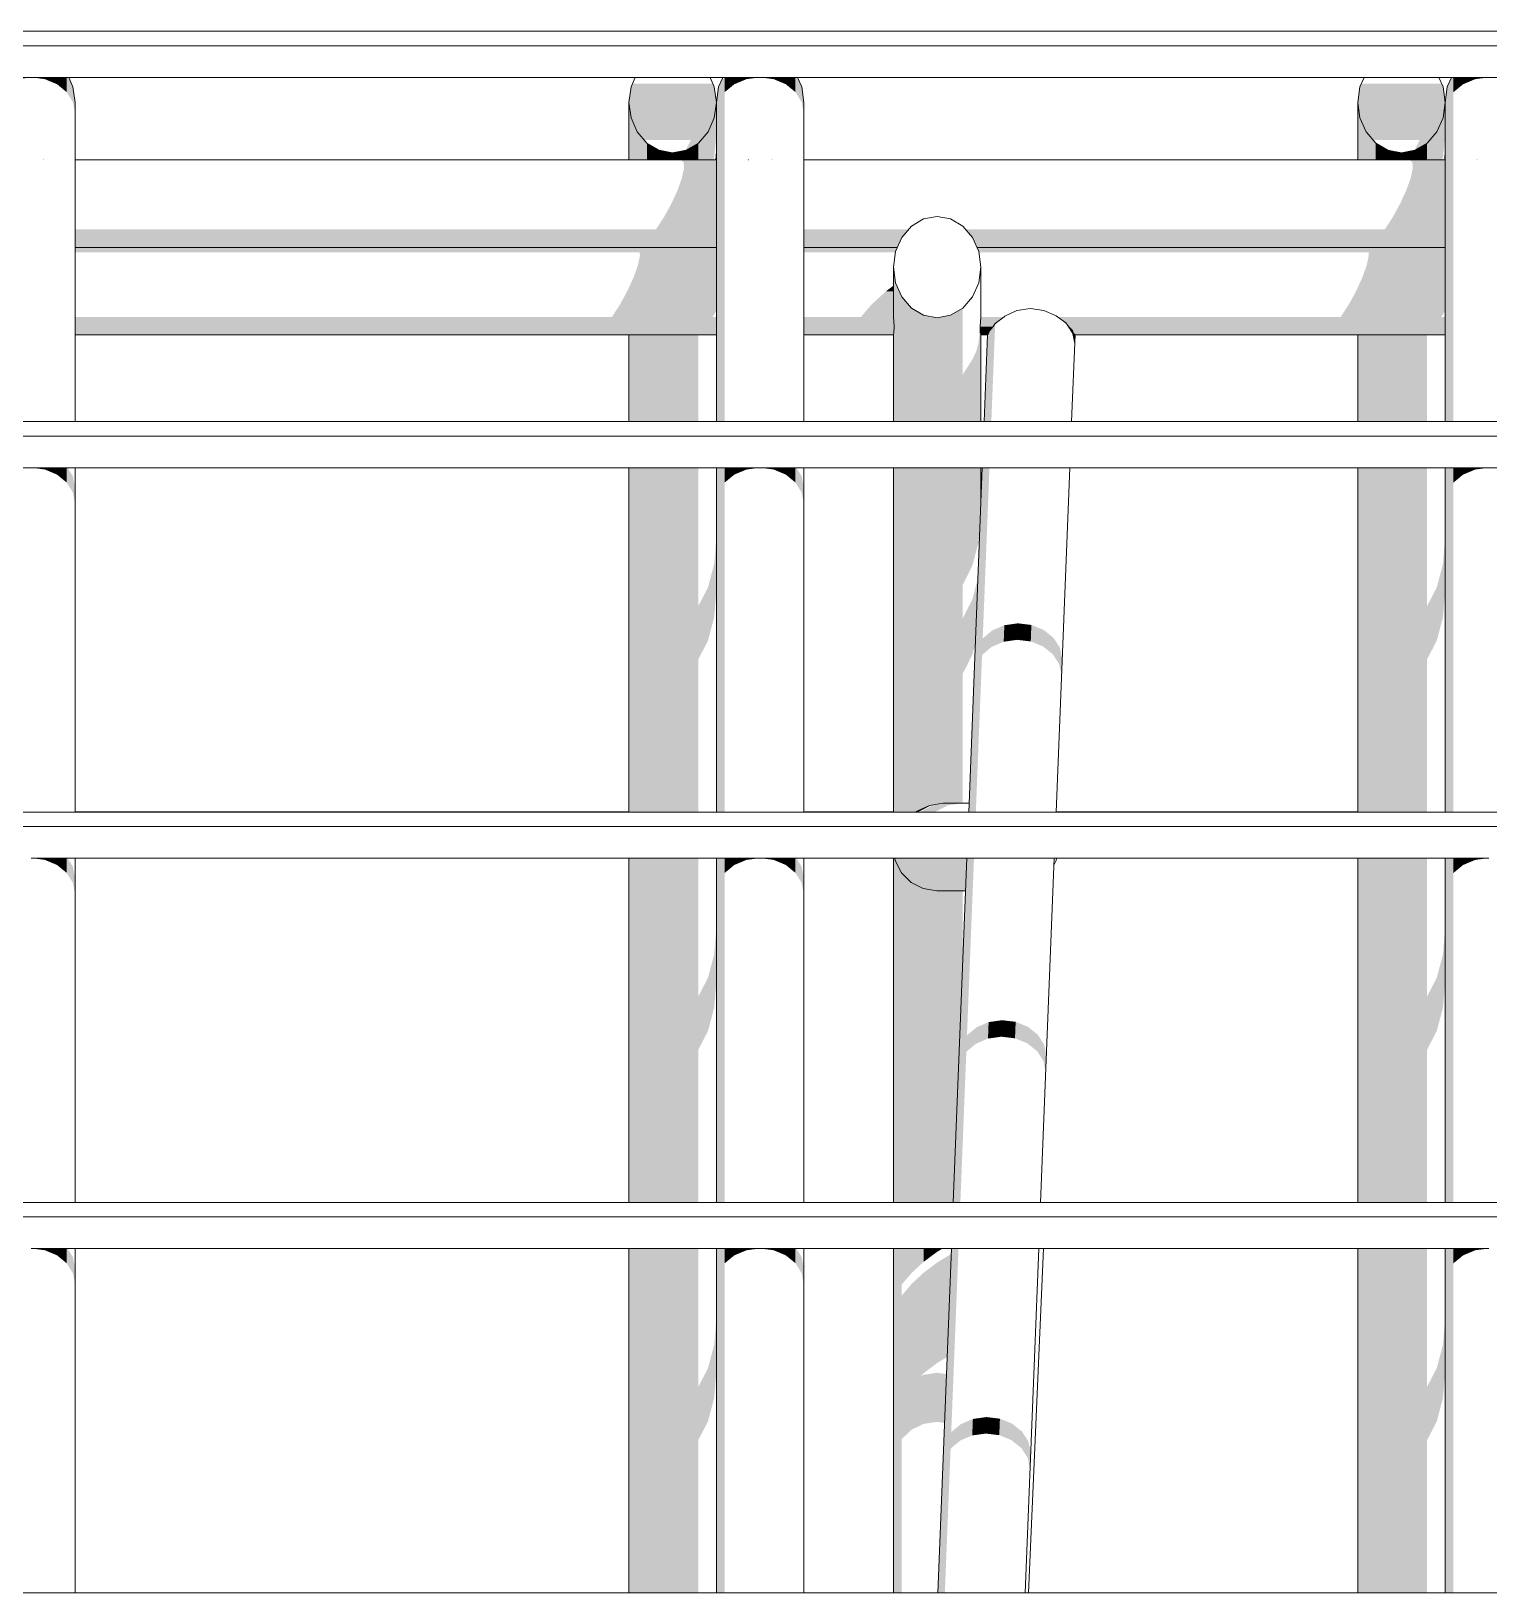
# Model space of a CAD drawing. Header units: millimetres. Extents: x -71878 to 121433, y -67383 to 83273.
# Drawn here: x 76839 to 78839, y -43804 to -41662 of the extents above; entities that cross this region are included whole.
import ezdxf

# ---------------------------------------------------------------- set-up
doc = ezdxf.new("R2010")
doc.units = ezdxf.units.MM
doc.header["$MEASUREMENT"] = 0
for name, color, linetype, lineweight in [('COLUMNAS_Pluma_Nº__1', 7, 'Continuous', 0), ('ENTIRADO_Pluma_Nº__21', 7, 'Continuous', 5), ('Vigas_Pluma_Nº__21', 7, 'Continuous', 5)]:
    doc.layers.add(name, color=color, linetype=linetype, lineweight=lineweight)
doc.layers.add('COLUMNAS_Pluma_Nº__3', color=7, linetype='Continuous', lineweight=0, true_color=0x646464)
doc.layers.add('Vigas_Pluma_Nº__3', color=7, linetype='Continuous', lineweight=0, true_color=0x646464)

msp = doc.modelspace()

# ---------------------------------------------------------------- hatches: boundary and pattern name
at = {"layer": 'COLUMNAS_Pluma_Nº__3', "linetype": 'Continuous', "lineweight": 0, "true_color": 0x191919}
for points in [[(78022.362, -43804.186), (78025.299, -43804.186), (78025.299, -43332.017), (78022.362, -43332.017)], [(78033.821, -43332.017), (78025.299, -43332.017), (78025.299, -43804.186), (78033.821, -43804.186)], [(78033.821, -43332.017), (78033.821, -43381.419), (78047.095, -43365.84), (78047.095, -43332.017)], [(78047.095, -43332.017), (78047.095, -43365.839), (78063.821, -43350.38), (78063.821, -43332.017)], [(78063.821, -43350.38), (78082.362, -43336.553), (78082.362, -43332.017), (78063.821, -43332.017)], [(78082.362, -43332.017), (78082.362, -43336.553), (78090.12, -43332.017)], [(78082.362, -43351.225), (78082.362, -43489.092), (78096.007, -43480.907), (78100.903, -43357.504), (78100.903, -43340.103)], [(78100.903, -43340.103), (78100.903, -43357.504), (78101.605, -43339.805)], [(78047.095, -43380.887), (78047.095, -43580.715), (78063.821, -43572.533), (78063.821, -43505.186), (78059.225, -43507.434), (78063.821, -43503.145), (78063.821, -43365.278)], [(78063.821, -43365.278), (78063.821, -43503.145), (78082.362, -43489.092), (78082.362, -43351.225)], [(78033.821, -43593.458), (78047.095, -43580.715), (78047.095, -43380.887), (78033.821, -43396.525)], [(78063.821, -43572.533), (78082.362, -43569.714), (78082.362, -43502.367), (78063.821, -43505.186)], [(78082.362, -43569.714), (78092.423, -43571.244), (78095.079, -43504.301), (78082.362, -43502.367)]]:
    msp.add_hatch(color=250, dxfattribs=at).paths.add_polyline_path(points)
at = {"layer": 'Vigas_Pluma_Nº__3', "linetype": 'Continuous', "lineweight": 0, "true_color": 0x191919}
for points in [[(76820.922, -41728.158), (76839.463, -41725.749), (76820.922, -41725.749)], [(76839.463, -41725.749), (76858.004, -41728.158), (76858.004, -41725.749)], [(76858.004, -41728.158), (76874.73, -41735.149), (76874.73, -41725.749), (76858.004, -41725.749)], [(76874.73, -41735.149), (76888.004, -41746.038), (76888.004, -41725.749), (76874.73, -41725.749)], [(76888.004, -41725.749), (76888.004, -41746.038), (76896.526, -41759.759), (76896.526, -41738.743), (76894.649, -41734.5), (76889.213, -41725.749)], [(76896.526, -41759.759), (76899.463, -41774.969), (76899.463, -41760.092), (76896.526, -41738.743)], [(77659.463, -41760.092), (77662.399, -41781.441), (77670.922, -41800.701), (77680.583, -41811.826), (77744.403, -41811.826), (77737.299, -41825.926), (77738.004, -41825.798), (77754.73, -41815.985), (77768.004, -41800.701), (77776.526, -41781.441), (77779.463, -41760.092), (77776.526, -41738.743), (77774.649, -41734.5), (77664.277, -41734.5), (77662.399, -41738.743)], [(77779.463, -41760.092), (77779.463, -42197.918), (77782.399, -42197.918), (77782.399, -41738.743)], [(77788.149, -41725.749), (77782.399, -41738.743), (77782.399, -42197.918), (77790.922, -42197.918), (77790.922, -41725.749)], [(77790.922, -41746.038), (77804.195, -41735.149), (77804.195, -41725.749), (77790.922, -41725.749)], [(77804.195, -41735.149), (77820.921, -41728.158), (77820.922, -41725.749), (77804.195, -41725.749)], [(77820.921, -41728.158), (77839.463, -41725.749), (77820.922, -41725.749)], [(77839.463, -41725.749), (77858.004, -41728.158), (77858.004, -41725.749)], [(77858.004, -41728.158), (77874.73, -41735.149), (77874.73, -41725.749), (77858.004, -41725.749)], [(77874.73, -41735.149), (77888.004, -41746.038), (77888.004, -41725.749), (77874.73, -41725.749)], [(77888.004, -41725.749), (77888.004, -41746.038), (77896.526, -41759.759), (77896.526, -41738.743), (77894.649, -41734.5), (77889.213, -41725.749)], [(77896.526, -41759.759), (77899.463, -41774.969), (77899.463, -41760.092), (77896.526, -41738.743)], [(78659.463, -41760.092), (78662.399, -41781.441), (78670.921, -41800.7), (78680.583, -41811.826), (78744.403, -41811.826), (78737.299, -41825.926), (78738.004, -41825.798), (78754.73, -41815.985), (78768.004, -41800.7), (78776.526, -41781.441), (78779.463, -41760.092), (78776.526, -41738.743), (78774.649, -41734.5), (78664.277, -41734.5), (78662.399, -41738.743)], [(78779.463, -41760.092), (78779.463, -42197.918), (78782.399, -42197.918), (78782.399, -41738.743)], [(78788.149, -41725.749), (78782.399, -41738.743), (78782.399, -42197.918), (78790.922, -42197.918), (78790.922, -41725.749)], [(78790.921, -41746.038), (78804.196, -41735.149), (78804.196, -41725.749), (78790.922, -41725.749)], [(78804.196, -41735.149), (78820.922, -41728.158), (78820.921, -41725.749), (78804.196, -41725.749)], [(78820.922, -41728.158), (78839.463, -41725.749), (78820.921, -41725.749)], [(77659.463, -41839.078), (77662.399, -41839.078), (77662.399, -41781.441), (77659.463, -41760.092)], [(77776.526, -41781.441), (77776.526, -41835.271), (77779.379, -41805.578), (77779.463, -41804.628), (77779.463, -41760.092)], [(78662.399, -41781.441), (78659.463, -41760.092), (78659.463, -41839.078), (78662.399, -41839.078)], [(78779.463, -41760.092), (78776.526, -41781.441), (78776.526, -41835.271), (78779.379, -41805.577), (78779.463, -41804.628)], [(77670.922, -41800.701), (77662.399, -41781.441), (77662.399, -41839.078), (77670.922, -41839.078)], [(77768.004, -41800.701), (77768.004, -41839.078), (77775.405, -41839.078), (77776.526, -41835.271), (77776.526, -41781.441)], [(78670.922, -41800.7), (78662.399, -41781.441), (78662.399, -41839.078), (78670.922, -41839.078)], [(78776.526, -41781.441), (78768.004, -41800.7), (78768.004, -41839.078), (78775.405, -41839.078), (78776.526, -41835.271)], [(77670.922, -41800.701), (77670.922, -41839.078), (77684.195, -41839.078), (77684.195, -41815.985)], [(77768.004, -41800.701), (77754.73, -41815.985), (77754.73, -41839.078), (77768.004, -41839.078)], [(78684.196, -41815.985), (78670.921, -41800.701), (78670.921, -41839.078), (78684.196, -41839.078)], [(78768.004, -41800.701), (78754.73, -41815.985), (78754.73, -41839.078), (78768.004, -41839.078)], [(77684.195, -41839.078), (77700.922, -41839.078), (77700.922, -41825.798), (77684.195, -41815.985)], [(77719.463, -41829.179), (77700.922, -41825.798), (77700.922, -41839.078), (77719.463, -41839.078)], [(77719.463, -41829.179), (77719.463, -41839.078), (77738.004, -41839.078), (77738.004, -41825.798)], [(77754.73, -41815.985), (77738.004, -41825.798), (77738.004, -41839.078), (77754.73, -41839.078)], [(77779.463, -41839.078), (77779.463, -41821.767), (77778.043, -41839.078)], [(78684.196, -41815.985), (78684.196, -41839.078), (78700.922, -41839.078), (78700.922, -41825.798)], [(78719.463, -41829.179), (78700.922, -41825.798), (78700.922, -41839.078), (78719.463, -41839.078)], [(78738.004, -41825.798), (78719.463, -41829.179), (78719.463, -41839.078), (78738.004, -41839.078)], [(78738.004, -41825.798), (78738.004, -41839.078), (78754.73, -41839.078), (78754.73, -41815.985)], [(78779.463, -41839.078), (78779.463, -41821.767), (78778.043, -41839.078)], [(77730.674, -41839.078), (77734.526, -41842.015), (77779.462, -41842.015), (77779.462, -41839.078)], [(77734.526, -41842.015), (77735.043, -41850.537), (77779.462, -41850.537), (77779.462, -41842.015)], [(78730.674, -41839.078), (78734.526, -41842.015), (78779.462, -41842.015), (78779.462, -41839.078)], [(78735.043, -41850.537), (78779.462, -41850.537), (78779.462, -41842.015), (78734.526, -41842.015)], [(77726.197, -41880.537), (77779.462, -41880.537), (77779.462, -41863.811), (77732.173, -41863.811)], [(77735.043, -41850.537), (77732.173, -41863.811), (77779.462, -41863.811), (77779.462, -41850.537)], [(78726.197, -41880.537), (78779.462, -41880.537), (78779.462, -41863.811), (78732.173, -41863.811)], [(78735.043, -41850.537), (78732.173, -41863.811), (78779.462, -41863.811), (78779.462, -41850.537)], [(77717.702, -41899.078), (77779.462, -41899.078), (77779.462, -41880.537), (77726.197, -41880.537)], [(78726.197, -41880.537), (78717.702, -41899.078), (78779.462, -41899.078), (78779.462, -41880.537)], [(77717.702, -41899.078), (77707.517, -41917.619), (77779.462, -41917.619), (77779.462, -41899.078)], [(78707.517, -41917.619), (78779.462, -41917.619), (78779.462, -41899.078), (78717.702, -41899.078)], [(77707.517, -41917.619), (77696.64, -41934.346), (77779.462, -41934.345), (77779.462, -41917.619)], [(78707.517, -41917.618), (78696.64, -41934.345), (78779.462, -41934.345), (78779.462, -41917.619)], [(76899.462, -41947.619), (77779.462, -41947.619), (77779.462, -41934.345), (76899.462, -41934.345)], [(76899.462, -41956.142), (77779.462, -41956.142), (77779.462, -41947.619), (76899.462, -41947.619)], [(77899.463, -41934.345), (77899.463, -41947.619), (78032.757, -41947.619), (78033.821, -41945.2), (78043.195, -41934.345)], [(77899.463, -41956.142), (78029.007, -41956.142), (78032.757, -41947.619), (77899.463, -41947.619)], [(78121.53, -41934.345), (78130.903, -41945.2), (78131.968, -41947.619), (78779.462, -41947.619), (78779.462, -41934.345)], [(78779.463, -41947.619), (78131.968, -41947.619), (78135.717, -41956.142), (78779.463, -41956.142)], [(76899.462, -41959.078), (77779.462, -41959.078), (77779.462, -41956.142), (76899.462, -41956.142)], [(77779.463, -41959.078), (76899.463, -41959.078), (76899.463, -41962.015), (77779.463, -41962.015)], [(76899.463, -41962.015), (76899.463, -41965.923), (77674.311, -41965.923), (77674.591, -41970.537), (77779.463, -41970.537), (77779.463, -41962.015)], [(77671.721, -41983.811), (77779.463, -41983.811), (77779.463, -41970.537), (77674.59, -41970.537)], [(78027.715, -41959.078), (77899.462, -41959.078), (77899.462, -41962.015), (78026.423, -41962.015)], [(77899.462, -41962.015), (77899.462, -41965.923), (78025.114, -41965.923), (78025.299, -41964.57), (78026.423, -41962.015)], [(78029.007, -41956.141), (77899.463, -41956.141), (77899.463, -41959.078), (78027.715, -41959.078)], [(78779.462, -41956.141), (78135.717, -41956.141), (78137.009, -41959.078), (78779.462, -41959.078)], [(78137.009, -41959.078), (78138.301, -41962.015), (78779.463, -41962.015), (78779.463, -41959.078)], [(78139.426, -41964.57), (78139.611, -41965.923), (78674.311, -41965.923), (78674.591, -41970.537), (78779.462, -41970.537), (78779.462, -41962.015), (78138.301, -41962.015)], [(78674.59, -41970.537), (78671.721, -41983.811), (78779.462, -41983.811), (78779.462, -41970.537)], [(77665.745, -42000.537), (77779.463, -42000.537), (77779.463, -41983.811), (77671.721, -41983.811)], [(78023.108, -42076.141), (78022.362, -42078.17), (78022.362, -42197.918), (78025.299, -42197.918), (78025.299, -42007.514), (78022.362, -41986.042), (78022.362, -42052.669), (78022.523, -42054.345), (78023.278, -42067.619)], [(78671.721, -41983.811), (78665.745, -42000.537), (78779.462, -42000.537), (78779.462, -41983.811)], [(77657.249, -42019.078), (77647.065, -42037.619), (77779.463, -42037.619), (77779.463, -42019.078)], [(77657.249, -42019.078), (77779.463, -42019.078), (77779.463, -42000.537), (77665.745, -42000.537)], [(78012.38, -42019.078), (77992.112, -42037.619), (78022.362, -42037.619), (78022.362, -42019.078)], [(78012.381, -42019.078), (78022.362, -42019.078), (78022.362, -42011.494)], [(78033.821, -42026.885), (78025.299, -42007.514), (78025.299, -42197.918), (78033.821, -42197.918)], [(78647.065, -42037.619), (78779.463, -42037.619), (78779.463, -42019.078), (78657.249, -42019.078)], [(78665.745, -42000.537), (78657.249, -42019.078), (78779.462, -42019.078), (78779.462, -42000.537)], [(77636.188, -42054.345), (77774.184, -42054.345), (77779.462, -42046.228), (77779.462, -42037.619), (77647.065, -42037.619)], [(77992.112, -42037.619), (77977.959, -42054.345), (78022.523, -42054.345), (78022.362, -42052.669), (78022.362, -42037.619)], [(78033.821, -42026.885), (78033.821, -42197.918), (78047.095, -42197.918), (78047.095, -42042.257)], [(78647.065, -42037.618), (78636.188, -42054.346), (78774.184, -42054.345), (78779.463, -42046.229), (78779.463, -42037.619)], [(76899.463, -42054.345), (76899.463, -42067.619), (77779.462, -42067.619), (77779.462, -42054.345)], [(78022.523, -42054.345), (77899.463, -42054.345), (77899.463, -42067.619), (78023.278, -42067.619)], [(78047.095, -42042.257), (78047.095, -42197.918), (78063.821, -42197.918), (78063.821, -42052.127)], [(78063.821, -42052.127), (78063.821, -42197.918), (78082.362, -42197.918), (78082.362, -42055.527)], [(78082.362, -42055.527), (78082.362, -42197.918), (78100.903, -42197.918), (78100.903, -42052.127)], [(78100.903, -42052.127), (78100.903, -42197.918), (78117.629, -42197.918), (78117.629, -42042.257)], [(78142.201, -42054.345), (78139.426, -42088.92), (78139.426, -42197.918), (78142.362, -42197.918), (78142.362, -42078.17), (78141.617, -42076.141), (78141.446, -42067.619)], [(78142.201, -42054.345), (78141.446, -42067.619), (78159.307, -42067.619), (78162.079, -42063.482), (78174.225, -42054.345)], [(78162.035, -42064.589), (78174.225, -42054.345), (78162.079, -42063.482)], [(78247.473, -42054.345), (78259.128, -42063.658), (78259.167, -42062.652)], [(78779.463, -42054.345), (78247.473, -42054.345), (78259.167, -42062.652), (78262.766, -42067.619), (78779.463, -42067.619)], [(78259.128, -42063.658), (78267.876, -42077.284), (78268.048, -42072.923), (78262.766, -42067.619), (78259.167, -42062.652)], [(76899.463, -42076.142), (77779.463, -42076.142), (77779.463, -42067.619), (76899.463, -42067.619)], [(76899.463, -42079.078), (77779.463, -42079.078), (77779.463, -42076.141), (76899.463, -42076.141)], [(77659.463, -42197.918), (77662.399, -42197.918), (77662.399, -42079.078), (77659.463, -42079.078)], [(77662.399, -42079.078), (77662.399, -42197.918), (77670.922, -42197.918), (77670.922, -42079.078)], [(77670.922, -42197.918), (77684.195, -42197.918), (77684.195, -42079.078), (77670.922, -42079.078)], [(77684.195, -42197.918), (77700.922, -42197.918), (77700.922, -42079.078), (77684.195, -42079.078)], [(77700.922, -42079.078), (77700.922, -42197.918), (77719.463, -42197.918), (77719.463, -42079.078)], [(77738.004, -42079.078), (77719.463, -42079.078), (77719.463, -42197.918), (77738.004, -42197.918)], [(77738.004, -42197.918), (77754.73, -42197.918), (77754.73, -42079.078), (77738.004, -42079.078)], [(78023.278, -42067.619), (77899.463, -42067.619), (77899.463, -42076.142), (78023.108, -42076.142)], [(78023.108, -42076.141), (77899.463, -42076.141), (77899.463, -42079.078), (78022.362, -42079.078), (78022.362, -42078.169)], [(78141.446, -42067.619), (78141.617, -42076.142), (78153.305, -42076.142), (78153.924, -42073.643), (78159.307, -42067.619)], [(78141.617, -42076.141), (78142.362, -42078.169), (78142.362, -42079.078), (78151.855, -42079.078), (78153.305, -42076.141)], [(78151.624, -42079.078), (78146.909, -42197.918), (78148.993, -42197.918), (78153.924, -42073.643), (78153.305, -42076.141), (78151.855, -42079.078)], [(78148.993, -42197.918), (78156.745, -42197.918), (78162.079, -42063.482), (78159.307, -42067.619), (78153.924, -42073.643)], [(78779.463, -42067.619), (78262.766, -42067.619), (78268.048, -42072.923), (78269.142, -42076.142), (78779.463, -42076.142)], [(78267.875, -42077.284), (78271.061, -42092.451), (78271.592, -42079.078), (78271.459, -42079.078), (78269.142, -42076.141), (78268.048, -42072.923)], [(78269.142, -42076.141), (78271.459, -42079.078), (78779.463, -42079.078), (78779.463, -42076.141)], [(78659.463, -42079.078), (78659.463, -42197.918), (78662.399, -42197.918), (78662.399, -42079.078)], [(78670.921, -42079.078), (78662.399, -42079.078), (78662.399, -42197.918), (78670.921, -42197.918)], [(78684.196, -42079.078), (78670.921, -42079.078), (78670.921, -42197.918), (78684.196, -42197.918)], [(78684.196, -42197.918), (78700.922, -42197.918), (78700.922, -42079.078), (78684.196, -42079.078)], [(78700.922, -42079.078), (78700.922, -42197.918), (78719.463, -42197.918), (78719.463, -42079.078)], [(78738.004, -42079.078), (78719.463, -42079.078), (78719.463, -42197.918), (78738.004, -42197.918)], [(78754.73, -42079.078), (78738.003, -42079.078), (78738.003, -42197.918), (78754.73, -42197.918)], [(78130.903, -42112.363), (78130.903, -42197.918), (78139.426, -42197.918), (78139.426, -42088.919), (78136.316, -42100.96)], [(78117.629, -42133.224), (78117.629, -42197.918), (78130.903, -42197.918), (78130.903, -42112.363)], [(76858.004, -42261.171), (76839.582, -42261.171), (76858.004, -42263.565)], [(76858.004, -42263.565), (76874.73, -42270.556), (76874.73, -42261.171), (76858.004, -42261.171)], [(76874.73, -42270.556), (76888.004, -42281.445), (76888.004, -42261.171), (76874.73, -42261.171)], [(76888.004, -42261.171), (76888.004, -42281.445), (76896.526, -42295.166), (76896.526, -42272.93), (76889.222, -42261.171)], [(76896.526, -42295.166), (76899.463, -42310.376), (76899.463, -42288.14), (76896.526, -42272.93)], [(77662.399, -42261.171), (77659.463, -42261.171), (77659.463, -42733.341), (77662.399, -42733.341)], [(77670.922, -42261.171), (77662.399, -42261.171), (77662.399, -42733.341), (77670.922, -42733.341)], [(77684.195, -42261.171), (77670.922, -42261.171), (77670.922, -42733.341), (77684.195, -42733.341)], [(77700.922, -42261.171), (77684.195, -42261.171), (77684.195, -42733.341), (77700.922, -42733.341)], [(77719.463, -42261.171), (77700.922, -42261.171), (77700.922, -42733.341), (77719.463, -42733.341)], [(77738.004, -42261.171), (77719.463, -42261.171), (77719.463, -42733.341), (77738.004, -42733.341)], [(77754.73, -42261.171), (77738.004, -42261.171), (77738.004, -42733.341), (77754.73, -42733.341)], [(77782.399, -42261.171), (77779.463, -42261.171), (77779.463, -42733.341), (77782.399, -42733.341)], [(77790.922, -42261.171), (77782.399, -42261.171), (77782.399, -42733.341), (77790.922, -42733.341)], [(77790.921, -42281.445), (77804.195, -42270.556), (77804.195, -42261.171), (77790.921, -42261.171)], [(77804.195, -42270.556), (77820.921, -42263.565), (77820.922, -42261.171), (77804.195, -42261.171)], [(77820.922, -42263.565), (77839.343, -42261.171), (77820.922, -42261.171)], [(77858.004, -42261.171), (77839.582, -42261.171), (77858.004, -42263.565)], [(77858.004, -42263.565), (77874.73, -42270.556), (77874.73, -42261.171), (77858.004, -42261.171)], [(77874.73, -42270.556), (77888.004, -42281.445), (77888.004, -42261.171), (77874.73, -42261.171)], [(77888.004, -42261.171), (77888.004, -42281.445), (77896.526, -42295.166), (77896.526, -42272.93), (77889.222, -42261.171)], [(77896.526, -42295.166), (77899.463, -42310.376), (77899.463, -42288.14), (77896.526, -42272.93)], [(78025.299, -42261.171), (78022.362, -42261.171), (78022.362, -42733.341), (78025.299, -42733.341)], [(78025.299, -42733.341), (78033.821, -42733.341), (78033.821, -42261.171), (78025.299, -42261.171)], [(78033.821, -42261.171), (78033.821, -42733.341), (78047.095, -42733.341), (78047.095, -42261.171)], [(78047.095, -42733.341), (78053.204, -42733.341), (78053.723, -42732.882), (78063.821, -42728.16), (78063.821, -42261.171), (78047.095, -42261.171)], [(78082.362, -42261.171), (78063.821, -42261.171), (78063.821, -42728.16), (78071.694, -42724.359), (78082.362, -42722.715)], [(78082.362, -42261.171), (78082.362, -42722.715), (78090.515, -42721.423), (78100.903, -42721.423), (78100.903, -42261.171)], [(78117.629, -42261.171), (78100.903, -42261.171), (78100.903, -42721.423), (78117.629, -42721.423)], [(78117.629, -42261.171), (78117.629, -42421.452), (78130.903, -42395.263), (78130.903, -42261.172)], [(78125.667, -42733.341), (78127.751, -42733.341), (78146.484, -42261.171), (78144.4, -42261.171)], [(78146.484, -42261.171), (78127.751, -42733.341), (78135.502, -42733.341), (78154.235, -42261.171)], [(78130.903, -42261.171), (78130.903, -42395.263), (78139.426, -42362.264), (78139.426, -42261.171)], [(78139.426, -42261.171), (78139.426, -42362.264), (78141.33, -42338.539), (78142.362, -42312.528), (78142.362, -42261.171)], [(78662.399, -42261.171), (78659.463, -42261.171), (78659.463, -42733.341), (78662.399, -42733.341)], [(78662.399, -42261.171), (78662.399, -42733.341), (78670.922, -42733.341), (78670.922, -42261.171)], [(78684.196, -42261.171), (78670.922, -42261.171), (78670.922, -42733.341), (78684.196, -42733.341)], [(78700.922, -42261.171), (78684.195, -42261.171), (78684.195, -42733.341), (78700.922, -42733.341)], [(78700.921, -42261.171), (78700.921, -42733.341), (78719.463, -42733.341), (78719.463, -42261.171)], [(78738.004, -42261.171), (78719.463, -42261.171), (78719.463, -42733.341), (78738.004, -42733.341)], [(78738.004, -42261.171), (78738.004, -42733.341), (78754.73, -42733.341), (78754.73, -42261.171)], [(78782.399, -42261.171), (78779.463, -42261.171), (78779.463, -42733.341), (78782.399, -42733.341)], [(78782.399, -42261.171), (78782.399, -42733.341), (78790.922, -42733.341), (78790.922, -42261.171)], [(78790.921, -42281.445), (78804.195, -42270.556), (78804.196, -42261.171), (78790.922, -42261.171)], [(78804.195, -42270.556), (78820.921, -42263.565), (78820.922, -42261.171), (78804.195, -42261.171)], [(78820.922, -42263.565), (78839.343, -42261.171), (78820.922, -42261.171)], [(77779.463, -42357.174), (77776.526, -42392.972), (77776.526, -42465.918), (77779.463, -42430.12)], [(78779.463, -42357.174), (78776.526, -42392.972), (78776.526, -42465.918), (78779.463, -42430.12)], [(77776.526, -42392.973), (77768.004, -42425.267), (77768.004, -42498.213), (77776.526, -42465.918)], [(78776.526, -42392.972), (78768.004, -42425.267), (78768.004, -42498.213), (78776.526, -42465.918)], [(77768.004, -42425.267), (77754.73, -42450.896), (77754.73, -42523.842), (77768.004, -42498.213)], [(78134.848, -42501.929), (78138.402, -42412.334), (78130.903, -42441.372), (78130.903, -42517.203)], [(78768.004, -42425.267), (78754.73, -42450.896), (78754.73, -42523.842), (78768.004, -42498.213)], [(78130.903, -42517.203), (78130.903, -42441.372), (78117.63, -42467.56), (78117.629, -42543.391)], [(78144.945, -42495.323), (78144.048, -42517.929), (78157.145, -42506.923), (78158.042, -42484.317)], [(78157.146, -42506.923), (78173.759, -42499.779), (78174.656, -42477.173), (78158.043, -42484.317)], [(78173.759, -42499.779), (78192.263, -42497.194), (78193.16, -42474.589), (78174.656, -42477.173)], [(78192.263, -42497.194), (78210.845, -42499.423), (78211.742, -42476.818), (78193.16, -42474.589)], [(78210.845, -42499.423), (78227.688, -42506.247), (78228.585, -42483.642), (78211.742, -42476.818)], [(78227.688, -42506.247), (78241.141, -42516.998), (78242.038, -42494.393), (78228.585, -42483.642)], [(78241.141, -42516.998), (78249.889, -42530.624), (78250.786, -42508.018), (78242.038, -42494.393)], [(78249.889, -42530.624), (78253.075, -42545.791), (78253.972, -42523.185), (78250.786, -42508.018)], [(78053.723, -42732.882), (78057.284, -42732.881), (78073.637, -42724.359), (78071.694, -42724.359), (78063.821, -42728.16)], [(78079.885, -42732.882), (78096.9, -42724.359), (78076.033, -42724.359), (78059.704, -42732.881)], [(78071.694, -42724.359), (78073.637, -42724.359), (78091.293, -42721.423), (78090.515, -42721.423), (78082.362, -42722.715)], [(78096.9, -42724.359), (78115.553, -42721.423), (78093.653, -42721.423), (78076.033, -42724.359)], [(78053.204, -42733.341), (78056.818, -42733.341), (78057.284, -42732.881), (78053.723, -42732.882)], [(78079.411, -42733.341), (78079.885, -42732.882), (78059.704, -42732.881), (78059.239, -42733.341)], [(76839.702, -42796.594), (76858.004, -42798.972), (76858.004, -42796.594)], [(76858.004, -42798.972), (76874.73, -42805.963), (76874.73, -42796.594), (76858.004, -42796.594)], [(76874.73, -42805.963), (76888.004, -42816.852), (76888.004, -42796.594), (76874.73, -42796.594)], [(76888.004, -42796.594), (76888.004, -42816.852), (76896.526, -42830.573), (76896.526, -42808.337), (76889.232, -42796.594)], [(76896.526, -42830.573), (76899.463, -42845.783), (76899.463, -42823.547), (76896.526, -42808.337)], [(77659.463, -42796.594), (77659.463, -43268.764), (77662.399, -43268.764), (77662.399, -42796.594)], [(77662.399, -43268.764), (77670.922, -43268.764), (77670.922, -42796.594), (77662.399, -42796.594)], [(77670.922, -43268.764), (77684.195, -43268.764), (77684.195, -42796.594), (77670.922, -42796.594)], [(77700.922, -42796.594), (77684.195, -42796.594), (77684.195, -43268.764), (77700.922, -43268.764)], [(77719.463, -42796.594), (77700.922, -42796.594), (77700.922, -43268.764), (77719.463, -43268.764)], [(77738.004, -42796.594), (77719.463, -42796.594), (77719.463, -43268.763), (77738.004, -43268.763)], [(77754.73, -42796.594), (77738.004, -42796.594), (77738.004, -43268.763), (77754.73, -43268.763)], [(77782.399, -42796.594), (77779.463, -42796.594), (77779.463, -43268.764), (77782.399, -43268.764)], [(77782.399, -43268.764), (77790.922, -43268.764), (77790.922, -42796.594), (77782.399, -42796.594)], [(77790.921, -42816.853), (77804.196, -42805.963), (77804.196, -42796.594), (77790.921, -42796.594)], [(77804.196, -42805.963), (77820.922, -42798.972), (77820.922, -42796.594), (77804.195, -42796.594)], [(77820.921, -42798.972), (77839.223, -42796.594), (77820.922, -42796.594)], [(77839.702, -42796.594), (77858.004, -42798.972), (77858.004, -42796.594)], [(77858.004, -42798.972), (77874.73, -42805.963), (77874.73, -42796.594), (77858.004, -42796.594)], [(77874.73, -42805.963), (77888.004, -42816.852), (77888.004, -42796.594), (77874.73, -42796.594)], [(77888.004, -42796.594), (77888.004, -42816.852), (77896.526, -42830.574), (77896.526, -42808.337), (77889.232, -42796.594)], [(77896.526, -42830.573), (77899.463, -42845.783), (77899.463, -42823.547), (77896.526, -42808.337)], [(78024.395, -42796.594), (78022.362, -42796.594), (78022.362, -43268.764), (78025.299, -43268.764), (78025.299, -42800.692), (78024.928, -42799.964)], [(78123.157, -42796.594), (78024.395, -42796.594), (78024.928, -42799.964), (78123.023, -42799.964)], [(78024.928, -42799.964), (78033.442, -42816.69), (78122.36, -42816.69), (78123.023, -42799.964)], [(78025.299, -42800.692), (78025.299, -43268.764), (78033.821, -43268.764), (78033.821, -42817.069), (78033.442, -42816.69)], [(78123.157, -42796.594), (78104.424, -43268.764), (78106.508, -43268.764), (78125.241, -42796.594)], [(78106.508, -43268.764), (78114.26, -43268.764), (78132.993, -42796.594), (78125.241, -42796.594)], [(78662.399, -42796.594), (78659.463, -42796.594), (78659.463, -43268.764), (78662.399, -43268.764)], [(78662.399, -42796.594), (78662.399, -43268.764), (78670.922, -43268.764), (78670.922, -42796.594)], [(78670.922, -42796.594), (78670.922, -43268.764), (78684.195, -43268.764), (78684.195, -42796.594)], [(78700.922, -42796.594), (78684.195, -42796.594), (78684.195, -43268.764), (78700.922, -43268.764)], [(78719.463, -42796.594), (78700.922, -42796.594), (78700.922, -43268.764), (78719.463, -43268.764)], [(78738.004, -42796.594), (78719.463, -42796.594), (78719.463, -43268.764), (78738.004, -43268.764)], [(78738.004, -43268.764), (78754.73, -43268.764), (78754.73, -42796.594), (78738.004, -42796.594)], [(78782.399, -42796.594), (78779.463, -42796.594), (78779.463, -43268.764), (78782.399, -43268.764)], [(78790.922, -42796.594), (78782.399, -42796.594), (78782.399, -43268.764), (78790.922, -43268.764)], [(78790.922, -42796.594), (78790.922, -42816.852), (78804.195, -42805.963), (78804.195, -42796.594)], [(78804.195, -42805.963), (78820.921, -42798.972), (78820.922, -42796.594), (78804.195, -42796.594)], [(78820.922, -42798.972), (78839.223, -42796.594), (78820.922, -42796.594)], [(78033.442, -42816.69), (78046.702, -42829.964), (78121.833, -42829.964), (78122.36, -42816.69)], [(78033.821, -42817.069), (78033.821, -43268.764), (78047.095, -43268.764), (78047.095, -42830.164), (78046.702, -42829.964)], [(78046.702, -42829.964), (78063.411, -42838.486), (78121.495, -42838.486), (78121.833, -42829.964)], [(78047.095, -42830.164), (78047.095, -43268.764), (78063.821, -43268.764), (78063.821, -42838.551), (78063.411, -42838.486)], [(78121.495, -42838.486), (78063.411, -42838.486), (78081.934, -42841.423), (78121.379, -42841.423)], [(78063.821, -42838.551), (78063.821, -43268.764), (78082.362, -43268.764), (78082.362, -42841.423), (78081.934, -42841.423)], [(78082.362, -43268.764), (78100.903, -43268.764), (78100.903, -42841.423), (78082.362, -42841.423)], [(78100.903, -43268.764), (78104.424, -43268.764), (78117.629, -42935.922), (78117.629, -42841.423), (78100.903, -42841.423)], [(77779.463, -42892.58), (77776.526, -42928.379), (77776.526, -43001.325), (77779.463, -42965.526)], [(78779.463, -42892.58), (78776.526, -42928.379), (78776.526, -43001.325), (78779.463, -42965.526)], [(77776.526, -43001.325), (77776.526, -42928.379), (77768.004, -42960.673), (77768.004, -43033.619)], [(78776.526, -42928.379), (78768.004, -42960.673), (78768.004, -43033.619), (78776.526, -43001.325)], [(77768.004, -42960.673), (77754.73, -42986.303), (77754.73, -43059.249), (77768.004, -43033.619)], [(78768.004, -42960.673), (78754.73, -42986.303), (78754.73, -43059.249), (78768.004, -43033.619)], [(78135.55, -43051.231), (78152.164, -43044.087), (78153.061, -43021.481), (78136.447, -43028.626)], [(78152.164, -43044.087), (78170.668, -43041.503), (78171.564, -43018.897), (78153.061, -43021.481)], [(78170.668, -43041.503), (78189.25, -43043.732), (78190.147, -43021.126), (78171.565, -43018.897)], [(78189.25, -43043.732), (78206.093, -43050.556), (78206.989, -43027.95), (78190.147, -43021.126)], [(78122.453, -43062.237), (78135.551, -43051.231), (78136.447, -43028.626), (78123.35, -43039.631)], [(78206.092, -43050.556), (78219.546, -43061.307), (78220.443, -43038.701), (78206.989, -43027.95)], [(78219.546, -43061.307), (78228.294, -43074.933), (78229.191, -43052.327), (78220.443, -43038.701)], [(78228.294, -43074.933), (78231.48, -43090.099), (78232.377, -43067.493), (78229.191, -43052.327)], [(76839.822, -43332.017), (76858.004, -43334.379), (76858.004, -43332.017)], [(76858.004, -43334.379), (76874.73, -43341.371), (76874.73, -43332.017), (76858.004, -43332.017)], [(76874.73, -43341.371), (76888.004, -43352.26), (76888.004, -43332.017), (76874.73, -43332.017)], [(76888.004, -43332.017), (76888.004, -43352.26), (76896.526, -43365.981), (76896.526, -43343.745), (76889.242, -43332.017)], [(76896.526, -43365.981), (76899.463, -43381.19), (76899.463, -43358.954), (76896.526, -43343.745)], [(77659.463, -43332.017), (77659.463, -43804.187), (77662.399, -43804.187), (77662.399, -43332.017)], [(77662.399, -43332.017), (77662.399, -43804.187), (77670.922, -43804.187), (77670.922, -43332.017)], [(77684.195, -43332.017), (77670.922, -43332.017), (77670.922, -43804.187), (77684.195, -43804.187)], [(77684.195, -43332.017), (77684.195, -43804.187), (77700.922, -43804.187), (77700.922, -43332.017)], [(77700.922, -43804.187), (77719.463, -43804.187), (77719.463, -43332.017), (77700.922, -43332.017)], [(77719.463, -43332.017), (77719.463, -43804.187), (77738.004, -43804.187), (77738.004, -43332.017)], [(77738.004, -43804.187), (77754.73, -43804.187), (77754.73, -43332.017), (77738.004, -43332.017)], [(77782.399, -43332.017), (77779.463, -43332.017), (77779.463, -43804.187), (77782.399, -43804.187)], [(77782.399, -43332.017), (77782.399, -43804.187), (77790.922, -43804.187), (77790.922, -43332.017)], [(77790.922, -43352.26), (77804.195, -43341.371), (77804.195, -43332.017), (77790.922, -43332.017)], [(77804.195, -43341.371), (77820.922, -43334.379), (77820.922, -43332.017), (77804.195, -43332.017)], [(77820.922, -43334.379), (77839.103, -43332.017), (77820.922, -43332.017)], [(77839.822, -43332.017), (77858.004, -43334.379), (77858.004, -43332.017)], [(77858.004, -43334.379), (77874.73, -43341.371), (77874.73, -43332.017), (77858.004, -43332.017)], [(77874.73, -43341.371), (77888.004, -43352.26), (77888.004, -43332.017), (77874.73, -43332.017)], [(77888.004, -43332.017), (77888.004, -43352.26), (77896.526, -43365.981), (77896.526, -43343.745), (77889.242, -43332.017)], [(77896.526, -43365.981), (77899.463, -43381.19), (77899.463, -43358.954), (77896.526, -43343.745)], [(78101.914, -43332.017), (78083.181, -43804.186), (78085.265, -43804.186), (78103.998, -43332.017)], [(78085.265, -43804.186), (78093.017, -43804.186), (78111.75, -43332.017), (78103.998, -43332.017)], [(78659.463, -43332.017), (78659.463, -43804.186), (78662.399, -43804.186), (78662.399, -43332.017)], [(78670.922, -43332.017), (78662.399, -43332.017), (78662.399, -43804.186), (78670.922, -43804.186)], [(78684.195, -43332.017), (78670.922, -43332.017), (78670.922, -43804.186), (78684.195, -43804.186)], [(78684.195, -43332.017), (78684.195, -43804.186), (78700.922, -43804.186), (78700.922, -43332.017)], [(78700.922, -43332.017), (78700.921, -43804.186), (78719.463, -43804.186), (78719.463, -43332.017)], [(78738.004, -43332.017), (78719.463, -43332.017), (78719.463, -43804.186), (78738.004, -43804.186)], [(78738.004, -43332.017), (78738.004, -43804.186), (78754.73, -43804.186), (78754.73, -43332.017)], [(78779.463, -43332.017), (78779.463, -43804.186), (78782.399, -43804.186), (78782.399, -43332.017)], [(78782.399, -43332.017), (78782.399, -43804.186), (78790.922, -43804.186), (78790.922, -43332.017)], [(78790.922, -43352.26), (78804.195, -43341.371), (78804.195, -43332.017), (78790.922, -43332.017)], [(78804.195, -43341.371), (78820.921, -43334.379), (78820.922, -43332.017), (78804.195, -43332.017)], [(78820.922, -43334.379), (78839.102, -43332.017), (78820.922, -43332.017)], [(77779.463, -43500.932), (77779.463, -43427.986), (77776.526, -43463.785), (77776.526, -43536.731)], [(78779.463, -43500.932), (78779.463, -43427.986), (78776.526, -43463.785), (78776.526, -43536.731)], [(77776.526, -43463.785), (77768.004, -43496.08), (77768.004, -43569.026), (77776.526, -43536.731)], [(78776.526, -43536.731), (78776.526, -43463.785), (78768.004, -43496.08), (78768.004, -43569.026)], [(77768.004, -43496.08), (77754.73, -43521.709), (77754.73, -43594.655), (77768.004, -43569.026)], [(78768.004, -43569.026), (78768.004, -43496.08), (78754.73, -43521.709), (78754.73, -43594.655)], [(78101.755, -43583.94), (78100.858, -43606.545), (78113.955, -43595.54), (78114.852, -43572.934)], [(78113.955, -43595.54), (78130.569, -43588.395), (78131.466, -43565.79), (78114.852, -43572.934)], [(78130.569, -43588.395), (78149.072, -43585.811), (78149.969, -43563.205), (78131.466, -43565.79)], [(78149.072, -43585.811), (78167.655, -43588.04), (78168.552, -43565.434), (78149.969, -43563.205)], [(78167.655, -43588.04), (78184.497, -43594.864), (78185.394, -43572.258), (78168.552, -43565.434)], [(78184.497, -43594.864), (78197.951, -43605.615), (78198.848, -43583.01), (78185.394, -43572.258)], [(78198.848, -43583.009), (78197.951, -43605.615), (78206.699, -43619.241), (78207.596, -43596.635)], [(78206.699, -43619.241), (78209.885, -43634.408), (78210.782, -43611.802), (78207.596, -43596.635)]]:
    msp.add_hatch(color=250, dxfattribs=at).paths.add_polyline_path(points)

# ---------------------------------------------------------------- linework, layer by layer
at = {"layer": 'COLUMNAS_Pluma_Nº__1', "linetype": 'Continuous'}
for p, q in [((78022.362, -43332.017), (78022.362, -43804.186)), ((78228.401, -43332.017), (78207.631, -43804.186))]:
    msp.add_line(p, q, dxfattribs=at)
at = {"layer": 'ENTIRADO_Pluma_Nº__21', "linetype": 'Continuous'}
for p, q in [((65797.825, -41662.495), (84141.199, -41662.495)), ((65797.825, -41682.326), (84141.199, -41682.326)), ((65797.825, -41725.749), (84141.199, -41725.749)), ((66040.552, -42197.918), (83938.408, -42197.918)), ((76899.463, -42197.902), (77659.463, -42197.902)), ((77899.463, -42197.902), (78022.362, -42197.902)), ((78142.362, -42197.902), (78146.91, -42197.902)), ((78266.867, -42197.902), (78659.463, -42197.902)), ((66040.552, -42217.749), (83938.408, -42217.749)), ((66040.552, -42261.171), (83938.408, -42261.171)), ((66252.428, -42733.341), (83726.532, -42733.341)), ((76899.463, -42733.308), (77659.463, -42733.308)), ((77899.463, -42733.308), (78022.362, -42733.308)), ((78245.636, -42733.308), (78659.463, -42733.308)), ((66252.428, -42753.171), (83726.532, -42753.171)), ((76839.594, -42796.594), (77839.331, -42796.594)), ((77839.594, -42796.594), (78839.331, -42796.594)), ((66464.305, -43268.764), (83514.655, -43268.764)), ((76899.463, -43268.714), (77659.463, -43268.714)), ((77899.463, -43268.714), (78022.362, -43268.714)), ((78224.394, -43268.714), (78659.463, -43268.714)), ((66464.305, -43288.594), (83514.655, -43288.594)), ((76839.714, -43332.017), (77839.103, -43332.017)), ((77839.714, -43332.017), (78839.211, -43332.017)), ((66676.181, -43804.186), (83302.779, -43804.186)), ((76839.432, -43804.121), (76839.493, -43804.121)), ((76899.463, -43804.121), (77659.463, -43804.121)), ((77839.432, -43804.121), (77839.493, -43804.121)), ((77899.463, -43804.121), (78022.362, -43804.121)), ((78207.634, -43804.121), (78659.463, -43804.121))]:
    msp.add_line(p, q, dxfattribs=at)
at = {"layer": 'Vigas_Pluma_Nº__21', "linetype": 'Continuous'}
for p, q in [((76890.776, -41725.749), (76896.526, -41738.743)), ((76896.526, -41738.743), (76899.463, -41760.092)), ((77662.399, -41738.743), (77659.463, -41760.092)), ((77668.149, -41725.749), (77662.399, -41738.743)), ((77776.526, -41738.743), (77770.776, -41725.749)), ((77779.463, -41760.092), (77776.526, -41738.743)), ((77782.399, -41738.743), (77779.463, -41760.092)), ((77788.149, -41725.749), (77782.399, -41738.743)), ((77896.526, -41738.743), (77890.776, -41725.749)), ((77899.463, -41760.092), (77896.526, -41738.743)), ((78659.463, -41760.092), (78662.399, -41738.743)), ((78662.399, -41738.743), (78668.149, -41725.749)), ((78770.776, -41725.749), (78776.526, -41738.743)), ((78776.526, -41738.743), (78779.463, -41760.092)), ((78782.399, -41738.743), (78779.463, -41760.092)), ((78788.149, -41725.749), (78782.399, -41738.743)), ((76899.463, -42197.918), (76899.463, -41760.092)), ((77659.463, -41839.078), (77659.463, -41760.092)), ((77659.463, -41760.092), (77662.399, -41781.441)), ((77776.526, -41781.441), (77779.463, -41760.092)), ((77779.463, -41760.092), (77779.463, -42197.918)), ((77899.463, -41760.092), (77899.463, -42197.918)), ((78662.399, -41781.441), (78659.463, -41760.092)), ((78659.463, -41760.092), (78659.463, -41839.078)), ((78779.463, -41760.092), (78776.526, -41781.441)), ((78779.463, -41760.092), (78779.463, -42197.918)), ((77662.399, -41781.441), (77670.922, -41800.701)), ((77768.004, -41800.701), (77776.526, -41781.441)), ((78670.922, -41800.701), (78662.399, -41781.441)), ((78776.526, -41781.441), (78768.004, -41800.701)), ((77670.922, -41800.701), (77684.195, -41815.985)), ((77754.73, -41815.985), (77768.004, -41800.701)), ((78684.195, -41815.985), (78670.922, -41800.701)), ((78768.004, -41800.701), (78754.73, -41815.985)), ((77684.195, -41815.985), (77700.922, -41825.798)), ((77700.922, -41825.798), (77719.463, -41829.179)), ((77719.463, -41829.179), (77738.004, -41825.798)), ((77738.004, -41825.798), (77754.73, -41815.985)), ((78700.922, -41825.798), (78684.195, -41815.985)), ((78719.463, -41829.179), (78700.922, -41825.798)), ((78738.004, -41825.798), (78719.463, -41829.179)), ((78754.73, -41815.985), (78738.004, -41825.798)), ((76855.525, -41839.078), (76855.601, -41839.078)), ((76856.345, -41839.078), (76856.397, -41839.078)), ((76899.463, -41839.078), (77779.463, -41839.078)), ((77822.528, -41839.078), (77822.58, -41839.078)), ((77823.324, -41839.078), (77823.4, -41839.078)), ((77855.525, -41839.078), (77855.601, -41839.078)), ((77856.345, -41839.078), (77856.397, -41839.078)), ((77899.463, -41839.078), (78779.463, -41839.078)), ((78822.528, -41839.078), (78822.58, -41839.078)), ((78823.324, -41839.078), (78823.4, -41839.078)), ((78047.095, -41929.828), (78033.821, -41945.2)), ((78063.821, -41919.958), (78047.095, -41929.828)), ((78082.362, -41916.558), (78063.821, -41919.958)), ((78100.903, -41919.958), (78082.362, -41916.558)), ((78117.629, -41929.828), (78100.903, -41919.958)), ((78130.903, -41945.2), (78117.629, -41929.828)), ((78033.821, -41945.2), (78025.299, -41964.57)), ((78139.426, -41964.57), (78130.903, -41945.2)), ((77779.463, -41959.078), (76899.463, -41959.078)), ((78027.715, -41959.078), (77899.463, -41959.078)), ((78025.299, -41964.57), (78022.362, -41986.042)), ((78779.463, -41959.078), (78137.009, -41959.078)), ((78142.362, -41986.042), (78139.426, -41964.57)), ((78022.362, -41986.042), (78025.299, -42007.514)), ((78022.362, -42052.669), (78022.362, -41986.042)), ((78139.426, -42007.514), (78142.362, -41986.042)), ((78142.362, -42052.669), (78142.362, -41986.042)), ((78025.299, -42007.514), (78033.821, -42026.885)), ((78130.903, -42026.885), (78139.426, -42007.514)), ((78033.821, -42026.885), (78047.095, -42042.257)), ((78117.629, -42042.257), (78130.903, -42026.885)), ((78022.362, -42052.669), (78022.523, -42054.345)), ((78022.523, -42054.345), (78023.278, -42067.619)), ((78047.095, -42042.257), (78063.821, -42052.127)), ((78063.821, -42052.127), (78082.362, -42055.527)), ((78082.362, -42055.527), (78100.903, -42052.127)), ((78100.903, -42052.127), (78117.629, -42042.257)), ((78141.446, -42067.619), (78142.201, -42054.345)), ((78142.362, -42052.669), (78142.201, -42054.345)), ((78174.225, -42054.345), (78162.079, -42063.482)), ((78175.134, -42053.515), (78174.225, -42054.345)), ((78191.773, -42045.735), (78175.134, -42053.515)), ((78210.286, -42042.921), (78191.773, -42045.735)), ((78210.286, -42042.921), (78228.861, -42045.348)), ((78228.861, -42045.348), (78245.679, -42052.779)), ((78245.679, -42052.779), (78247.473, -42054.345)), ((78259.167, -42062.652), (78247.473, -42054.345)), ((78259.167, -42062.652), (78262.766, -42067.619)), ((77779.463, -42079.078), (76899.463, -42079.078)), ((77659.463, -42197.918), (77659.463, -42079.078)), ((78022.366, -42079.078), (77899.463, -42079.078)), ((78023.108, -42076.141), (78022.362, -42078.17)), ((78022.362, -42197.918), (78022.362, -42078.17)), ((78023.278, -42067.619), (78023.108, -42076.141)), ((78141.617, -42076.141), (78141.446, -42067.619)), ((78142.362, -42078.17), (78141.617, -42076.141)), ((78151.857, -42079.078), (78142.358, -42079.078)), ((78142.362, -42197.918), (78142.362, -42078.17)), ((78146.909, -42197.918), (78151.624, -42079.078)), ((78153.305, -42076.141), (78151.855, -42079.078)), ((78153.924, -42073.643), (78153.305, -42076.141)), ((78159.307, -42067.619), (78153.924, -42073.643)), ((78162.079, -42063.482), (78159.307, -42067.619)), ((78268.049, -42072.923), (78262.766, -42067.619)), ((78266.877, -42197.918), (78271.592, -42079.078)), ((78268.049, -42072.923), (78269.142, -42076.141)), ((78271.459, -42079.078), (78269.142, -42076.141)), ((78779.463, -42079.078), (78271.455, -42079.078)), ((78659.463, -42079.078), (78659.463, -42197.918)), ((76839.463, -42261.155), (76839.343, -42261.171)), ((76839.582, -42261.171), (76839.463, -42261.155)), ((76899.463, -42733.341), (76899.463, -42261.171)), ((77659.463, -42733.341), (77659.463, -42261.171)), ((77779.463, -42261.171), (77779.463, -42733.341)), ((77839.343, -42261.171), (77839.463, -42261.155)), ((77839.463, -42261.155), (77839.582, -42261.171)), ((77899.463, -42261.171), (77899.463, -42733.341)), ((78022.362, -42733.341), (78022.362, -42261.171)), ((78125.667, -42733.341), (78144.4, -42261.171)), ((78142.362, -42312.528), (78142.362, -42261.171)), ((78245.634, -42733.341), (78264.368, -42261.171)), ((78659.463, -42261.171), (78659.463, -42733.341)), ((78779.463, -42261.171), (78779.463, -42733.341)), ((78071.694, -42724.359), (78063.821, -42728.16)), ((78071.694, -42724.359), (78082.362, -42722.715)), ((78090.515, -42721.423), (78082.362, -42722.715)), ((78090.515, -42721.423), (78126.14, -42721.423)), ((78053.723, -42732.882), (78053.204, -42733.341)), ((78053.723, -42732.882), (78063.821, -42728.16)), ((76839.223, -42796.594), (76839.463, -42796.561)), ((76839.702, -42796.594), (76839.463, -42796.561)), ((76899.463, -43268.764), (76899.463, -42796.594)), ((77659.463, -43268.764), (77659.463, -42796.594)), ((77779.463, -42796.594), (77779.463, -43268.764)), ((77839.463, -42796.561), (77839.223, -42796.594)), ((77839.463, -42796.561), (77839.702, -42796.594)), ((77899.463, -42796.594), (77899.463, -43268.764)), ((78022.362, -43268.764), (78022.362, -42796.594)), ((78024.395, -42796.594), (78024.928, -42799.964)), ((78024.928, -42799.964), (78033.442, -42816.69)), ((78104.424, -43268.764), (78123.157, -42796.594)), ((78224.392, -43268.764), (78243.125, -42796.594)), ((78242.772, -42805.479), (78245.58, -42799.964)), ((78245.58, -42799.964), (78246.113, -42796.594)), ((78659.463, -42796.594), (78659.463, -43268.764)), ((78779.463, -42796.594), (78779.463, -43268.764)), ((78839.463, -42796.561), (78839.223, -42796.594)), ((78033.442, -42816.69), (78046.702, -42829.964)), ((78046.702, -42829.964), (78063.411, -42838.486)), ((78063.411, -42838.486), (78081.934, -42841.423)), ((78081.934, -42841.423), (78121.379, -42841.423)), ((76839.463, -43331.968), (76839.103, -43332.017)), ((76839.463, -43331.968), (76839.822, -43332.017)), ((76899.463, -43804.186), (76899.463, -43332.017)), ((77659.463, -43804.186), (77659.463, -43332.017)), ((77779.463, -43332.017), (77779.463, -43804.186)), ((77839.103, -43332.017), (77839.463, -43331.968)), ((77839.822, -43332.017), (77839.463, -43331.968)), ((77899.463, -43332.017), (77899.463, -43804.186)), ((78083.181, -43804.186), (78101.914, -43332.017)), ((78203.149, -43804.186), (78221.882, -43332.017)), ((78659.463, -43332.017), (78659.463, -43804.186)), ((78779.463, -43332.017), (78779.463, -43804.186)), ((78839.103, -43332.017), (78839.463, -43331.968))]:
    msp.add_line(p, q, dxfattribs=at)

doc.saveas('drawing.dxf')
